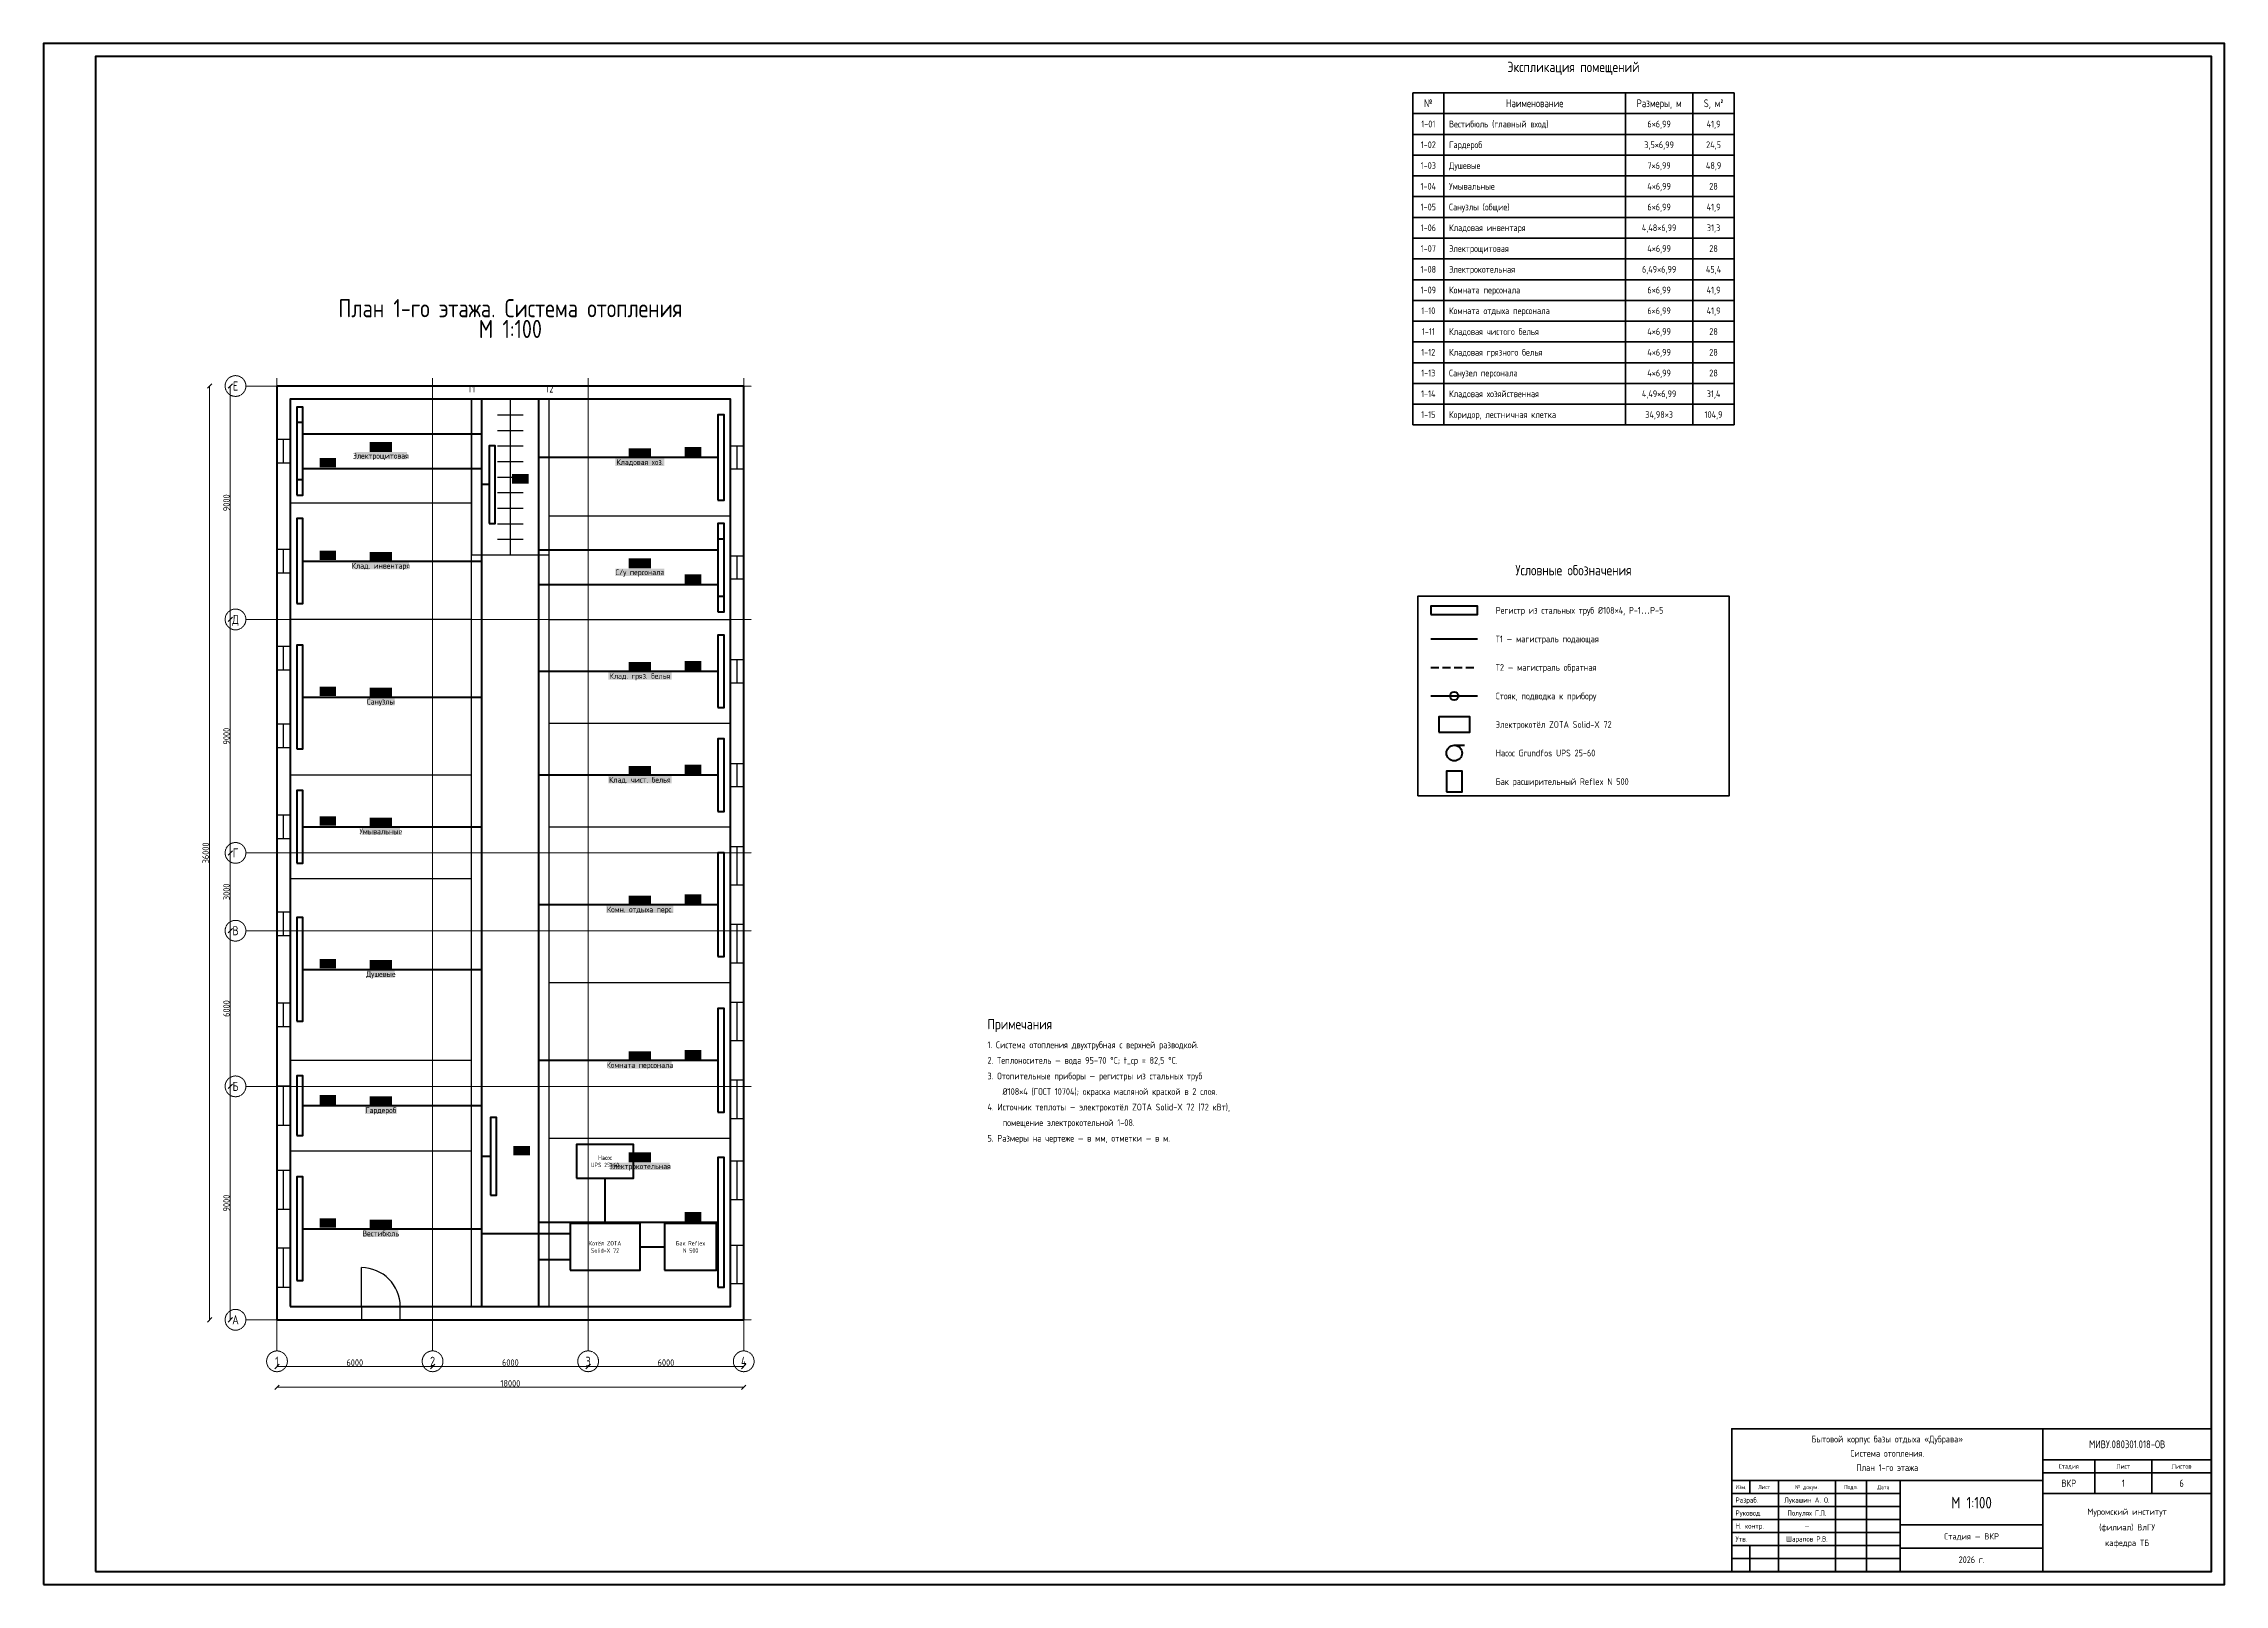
# Model space of a CAD drawing. Header units: millimetres. Extents: x 0 to 84100, y 0 to 59400.
import ezdxf
from ezdxf.enums import TextEntityAlignment as Align

# ---------------------------------------------------------------- set-up
doc = ezdxf.new("R2010")
doc.units = ezdxf.units.MM
doc.linetypes.add('DASHDOT', pattern=[3.556, 2.54, -0.508, 0, -0.508])
doc.linetypes.add('DASHED', pattern=[1.524, 1.27, -0.254])
for name, color, linetype, lineweight in [('DVERI', 3, 'CONTINUOUS', 25), ('OKNA', 5, 'CONTINUOUS', 25), ('OSI', 8, 'DASHDOT', 18), ('OTOP', 1, 'CONTINUOUS', 50), ('OTOP2', 1, 'DASHED', 50), ('OTOP_TXT', 1, 'CONTINUOUS', 18), ('PEREG', 7, 'CONTINUOUS', 30), ('RAMKA', 7, 'CONTINUOUS', 35), ('RAMKA_T', 7, 'CONTINUOUS', 100), ('RAZMER', 8, 'CONTINUOUS', 18), ('STENY', 7, 'CONTINUOUS', 60), ('TEXT', 7, 'CONTINUOUS', 25)]:
    doc.layers.add(name, color=color, linetype=linetype, lineweight=lineweight)
doc.styles.add('GOST', font='gost_type_b.ttf')

msp = doc.modelspace()

# ---------------------------------------------------------------- linework, layer by layer
at = {"layer": 'DVERI'}
msp.add_line((12255, 10710), (12255, 12210), dxfattribs=at)
msp.add_lwpolyline([(12255, 10200), (13755, 10200), (13755, 10710), (12255, 10710), (12255, 10200)], dxfattribs=at)
msp.add_arc((12255, 10710), 1500, 0, 90, dxfattribs=at)
at = {"layer": 'OKNA'}
for p, q in [((9255, 43240), (9255, 44140)), ((26745, 42995), (26745, 43895)), ((9255, 39000), (9255, 39900)), ((26745, 38750), (26745, 39650)), ((9255, 35260), (9255, 36160)), ((26745, 34750), (26745, 35650)), ((9255, 32260), (9255, 33160)), ((26745, 30750), (26745, 31650)), ((9255, 28760), (9255, 29660)), ((26745, 26950), (26745, 28450)), ((9255, 25010), (9255, 25910)), ((26745, 23950), (26745, 25450)), ((9255, 21510), (9255, 22410)), ((26745, 20950), (26745, 22450)), ((26745, 17950), (26745, 19450)), ((9255, 17710), (9255, 19210)), ((26745, 14828), (26745, 16328)), ((9255, 14460), (9255, 15960)), ((9255, 11460), (9255, 12960)), ((26745, 11582), (26745, 13082))]:
    msp.add_line(p, q, dxfattribs=at)
for points in [[(9000, 43240), (9510, 43240), (9510, 44140), (9000, 44140), (9000, 43240)], [(27000, 42995), (26490, 42995), (26490, 43895), (27000, 43895), (27000, 42995)], [(9000, 39000), (9510, 39000), (9510, 39900), (9000, 39900), (9000, 39000)], [(27000, 38750), (26490, 38750), (26490, 39650), (27000, 39650), (27000, 38750)], [(9000, 35260), (9510, 35260), (9510, 36160), (9000, 36160), (9000, 35260)], [(27000, 34750), (26490, 34750), (26490, 35650), (27000, 35650), (27000, 34750)], [(9000, 32260), (9510, 32260), (9510, 33160), (9000, 33160), (9000, 32260)], [(27000, 30750), (26490, 30750), (26490, 31650), (27000, 31650), (27000, 30750)], [(9000, 28760), (9510, 28760), (9510, 29660), (9000, 29660), (9000, 28760)], [(27000, 26950), (26490, 26950), (26490, 28450), (27000, 28450), (27000, 26950)], [(9000, 25010), (9510, 25010), (9510, 25910), (9000, 25910), (9000, 25010)], [(27000, 23950), (26490, 23950), (26490, 25450), (27000, 25450), (27000, 23950)], [(9000, 21510), (9510, 21510), (9510, 22410), (9000, 22410), (9000, 21510)], [(27000, 20950), (26490, 20950), (26490, 22450), (27000, 22450), (27000, 20950)], [(27000, 17950), (26490, 17950), (26490, 19450), (27000, 19450), (27000, 17950)], [(9000, 17710), (9510, 17710), (9510, 19210), (9000, 19210), (9000, 17710)], [(27000, 14828), (26490, 14828), (26490, 16328), (27000, 16328), (27000, 14828)], [(9000, 14460), (9510, 14460), (9510, 15960), (9000, 15960), (9000, 14460)], [(9000, 11460), (9510, 11460), (9510, 12960), (9000, 12960), (9000, 11460)], [(27000, 11582), (26490, 11582), (26490, 13082), (27000, 13082), (27000, 11582)]]:
    msp.add_lwpolyline(points, dxfattribs=at)
at = {"layer": 'OSI'}
for p, q in [((9000, 9000), (9000, 46500)), ((15000, 9000), (15000, 46500)), ((21000, 9000), (21000, 46500)), ((27000, 9000), (27000, 46500)), ((7800, 46200), (27300, 46200)), ((7800, 37200), (27300, 37200)), ((7800, 28200), (27300, 28200)), ((7800, 25200), (27300, 25200)), ((7800, 19200), (27300, 19200)), ((7800, 10200), (27300, 10200))]:
    msp.add_line(p, q, dxfattribs=at)
for centre in [(7400, 46200), (7400, 37200), (7400, 28200), (7400, 25200), (7400, 19200), (7400, 10200), (9000, 8600), (15000, 8600), (21000, 8600), (27000, 8600)]:
    msp.add_circle(centre, 400, dxfattribs=at)
at = {"layer": 'OTOP'}
for p, q in [((16900, 10710), (16900, 45690)), ((10000, 44357), (16900, 44357)), ((10000, 43023), (16900, 43023)), ((26000, 43445), (19100, 43445)), ((17180, 42400), (16900, 42400)), ((26000, 39867), (19100, 39867)), ((10000, 39450), (16900, 39450)), ((26000, 38533), (19100, 38533)), ((53500, 36450), (55300, 36450)), ((53500, 35350), (53800, 35350)), ((53950, 35350), (54250, 35350)), ((54400, 35350), (54700, 35350)), ((54850, 35350), (55150, 35350)), ((26000, 35200), (19100, 35200)), ((10000, 34210), (16900, 34210)), ((53500, 34250), (55300, 34250)), ((54400, 32350), (54800, 32350)), ((26000, 31200), (19100, 31200)), ((10000, 29210), (16900, 29210)), ((26000, 26200), (19100, 26200)), ((10000, 23710), (16900, 23710)), ((26000, 20200), (19100, 20200)), ((10000, 18460), (16900, 18460)), ((17230, 16500), (16900, 16500)), ((21650, 13910), (21650, 15660)), ((10000, 13710), (16900, 13710)), ((20300, 13510), (16900, 13510)), ((26000, 13955), (19100, 13955)), ((23000, 13010), (23950, 13010))]:
    msp.add_line(p, q, dxfattribs=at)
for points in [[(9760, 42590), (10000, 42590), (10000, 45390), (9760, 45390), (9760, 42590)], [(9760, 41990), (10000, 41990), (10000, 44790), (9760, 44790), (9760, 41990)], [(26000, 41800), (26240, 41800), (26240, 45090), (26000, 45090), (26000, 41800)], [(17180, 40900), (17420, 40900), (17420, 43900), (17180, 43900), (17180, 40900)], [(9760, 37810), (10000, 37810), (10000, 41090), (9760, 41090), (9760, 37810)], [(26000, 38100), (26240, 38100), (26240, 40900), (26000, 40900), (26000, 38100)], [(26000, 37500), (26240, 37500), (26240, 40300), (26000, 40300), (26000, 37500)], [(53500, 37390), (55300, 37390), (55300, 37710), (53500, 37710), (53500, 37390)], [(9760, 32210), (10000, 32210), (10000, 36210), (9760, 36210), (9760, 32210)], [(26000, 33800), (26240, 33800), (26240, 36600), (26000, 36600), (26000, 33800)], [(53800, 32850), (55000, 32850), (55000, 33450), (53800, 33450), (53800, 32850)], [(26000, 29800), (26240, 29800), (26240, 32600), (26000, 32600), (26000, 29800)], [(54100, 30550), (54700, 30550), (54700, 31350), (54100, 31350), (54100, 30550)], [(9760, 27810), (10000, 27810), (10000, 30610), (9760, 30610), (9760, 27810)], [(26000, 24200), (26240, 24200), (26240, 28200), (26000, 28200), (26000, 24200)], [(9760, 21710), (10000, 21710), (10000, 25710), (9760, 25710), (9760, 21710)], [(26000, 18200), (26240, 18200), (26240, 22200), (26000, 22200), (26000, 18200)], [(9760, 17310), (10000, 17310), (10000, 19610), (9760, 19610), (9760, 17310)], [(17230, 15000), (17470, 15000), (17470, 18000), (17230, 18000), (17230, 15000)], [(20550, 15660), (22750, 15660), (22750, 16960), (20550, 16960), (20550, 15660)], [(26000, 11455), (26240, 11455), (26240, 16455), (26000, 16455), (26000, 11455)], [(9760, 11710), (10000, 11710), (10000, 15710), (9760, 15710), (9760, 11710)], [(20300, 12110), (23000, 12110), (23000, 13910), (20300, 13910), (20300, 12110)], [(23950, 12110), (25950, 12110), (25950, 13910), (23950, 13910), (23950, 12110)]]:
    msp.add_lwpolyline(points, dxfattribs=at)
for centre, radius in [((54400, 34250), 160), ((54400, 32050), 300)]:
    msp.add_circle(centre, radius, dxfattribs=at)
at = {"layer": 'OTOP2'}
for p, q in [((19100, 10710), (19100, 45690)), ((20300, 12510), (19100, 12510))]:
    msp.add_line(p, q, dxfattribs=at)
at = {"layer": 'OTOP_TXT', "true_color": 0xffffff}
for points in [[(24719, 43483), (25360, 43483), (24719, 43847), (25360, 43847)], [(10640, 43061), (11281, 43061), (10640, 43425), (11281, 43425)], [(18060, 42438), (18701, 42438), (18060, 42802), (18701, 42802)], [(10640, 39488), (11281, 39488), (10640, 39852), (11281, 39852)], [(24719, 38571), (25360, 38571), (24719, 38935), (25360, 38935)], [(24719, 35238), (25360, 35238), (24719, 35602), (25360, 35602)], [(10640, 34248), (11281, 34248), (10640, 34612), (11281, 34612)], [(24719, 31238), (25360, 31238), (24719, 31602), (25360, 31602)], [(10640, 29248), (11281, 29248), (10640, 29612), (11281, 29612)], [(24719, 26238), (25360, 26238), (24719, 26602), (25360, 26602)], [(10640, 23748), (11281, 23748), (10640, 24112), (11281, 24112)], [(24719, 20238), (25360, 20238), (24719, 20602), (25360, 20602)], [(10640, 18498), (11281, 18498), (10640, 18862), (11281, 18862)], [(18110, 16538), (18751, 16538), (18110, 16902), (18751, 16902)], [(24719, 13993), (25360, 13993), (24719, 14357), (25360, 14357)], [(10640, 13748), (11281, 13748), (10640, 14112), (11281, 14112)]]:
    msp.add_solid(points, dxfattribs=at)
at = {"layer": 'PEREG'}
for p, q in [((9510, 45690), (16500, 45690)), ((16500, 10710), (16500, 45690)), ((18000, 39690), (18000, 45690)), ((19500, 10710), (19500, 45690)), ((19500, 45690), (26490, 45690)), ((17500, 45090), (18500, 45090)), ((17500, 44490), (18500, 44490)), ((17500, 43890), (18500, 43890)), ((17500, 43290), (18500, 43290)), ((17500, 42690), (18500, 42690)), ((17500, 42090), (18500, 42090)), ((9510, 41690), (16500, 41690)), ((17500, 41490), (18500, 41490)), ((17500, 40890), (18500, 40890)), ((19500, 41200), (26490, 41200)), ((17500, 40290), (18500, 40290)), ((9510, 37210), (16500, 37210)), ((19500, 37200), (26490, 37200)), ((19500, 33200), (26490, 33200)), ((9510, 31210), (16500, 31210)), ((19500, 29200), (26490, 29200)), ((9510, 27210), (16500, 27210)), ((19500, 23200), (26490, 23200)), ((9510, 20210), (16500, 20210)), ((19500, 17200), (26490, 17200)), ((9510, 16710), (16500, 16710))]:
    msp.add_line(p, q, dxfattribs=at)
msp.add_lwpolyline([(16500, 39690), (19500, 39690), (19500, 45690), (16500, 45690), (16500, 39690)], dxfattribs=at)
at = {"layer": 'RAMKA'}
for p, q in [((52800, 57500), (65200, 57500)), ((52800, 57500), (52800, 44700)), ((54000, 57500), (54000, 44700)), ((61000, 57500), (61000, 44700)), ((63600, 57500), (63600, 44700)), ((65200, 57500), (65200, 44700)), ((52800, 56700), (65200, 56700)), ((52800, 55900), (65200, 55900)), ((52800, 55100), (65200, 55100)), ((52800, 54300), (65200, 54300)), ((52800, 53500), (65200, 53500)), ((52800, 52700), (65200, 52700)), ((52800, 51900), (65200, 51900)), ((52800, 51100), (65200, 51100)), ((52800, 50300), (65200, 50300)), ((52800, 49500), (65200, 49500)), ((52800, 48700), (65200, 48700)), ((52800, 47900), (65200, 47900)), ((52800, 47100), (65200, 47100)), ((52800, 46300), (65200, 46300)), ((52800, 45500), (65200, 45500)), ((52800, 44700), (65200, 44700))]:
    msp.add_line(p, q, dxfattribs=at)
for points in [[(53000, 30400), (65000, 30400), (65000, 38100), (53000, 38100), (53000, 30400)], [(65100, 500), (83600, 500), (83600, 6000), (65100, 6000), (65100, 500)], [(65100, 4000), (77100, 4000), (77100, 6000), (65100, 6000), (65100, 4000)], [(77100, 4800), (83600, 4800), (83600, 6000), (77100, 6000), (77100, 4800)], [(77100, 4300), (79100, 4300), (79100, 4800), (77100, 4800), (77100, 4300)], [(77100, 3500), (79100, 3500), (79100, 4300), (77100, 4300), (77100, 3500)], [(79100, 4300), (81300, 4300), (81300, 4800), (79100, 4800), (79100, 4300)], [(79100, 3500), (81300, 3500), (81300, 4300), (79100, 4300), (79100, 3500)], [(81300, 4300), (83600, 4300), (83600, 4800), (81300, 4800), (81300, 4300)], [(81300, 3500), (83600, 3500), (83600, 4300), (81300, 4300), (81300, 3500)], [(65100, 3500), (65800, 3500), (65800, 4000), (65100, 4000), (65100, 3500)], [(65100, 3000), (66900, 3000), (66900, 3500), (65100, 3500), (65100, 3000)], [(65800, 3500), (66900, 3500), (66900, 4000), (65800, 4000), (65800, 3500)], [(66900, 3500), (69100, 3500), (69100, 4000), (66900, 4000), (66900, 3500)], [(66900, 3000), (69100, 3000), (69100, 3500), (66900, 3500), (66900, 3000)], [(69100, 3500), (70300, 3500), (70300, 4000), (69100, 4000), (69100, 3500)], [(69100, 3000), (70300, 3000), (70300, 3500), (69100, 3500), (69100, 3000)], [(70300, 3500), (71600, 3500), (71600, 4000), (70300, 4000), (70300, 3500)], [(70300, 3000), (71600, 3000), (71600, 3500), (70300, 3500), (70300, 3000)], [(71600, 2300), (77100, 2300), (77100, 4000), (71600, 4000), (71600, 2300)], [(77100, 500), (83600, 500), (83600, 3500), (77100, 3500), (77100, 500)], [(65100, 2500), (66900, 2500), (66900, 3000), (65100, 3000), (65100, 2500)], [(66900, 2500), (69100, 2500), (69100, 3000), (66900, 3000), (66900, 2500)], [(69100, 2500), (70300, 2500), (70300, 3000), (69100, 3000), (69100, 2500)], [(70300, 2500), (71600, 2500), (71600, 3000), (70300, 3000), (70300, 2500)], [(65100, 2000), (66900, 2000), (66900, 2500), (65100, 2500), (65100, 2000)], [(65100, 1500), (66900, 1500), (66900, 2000), (65100, 2000), (65100, 1500)], [(66900, 2000), (69100, 2000), (69100, 2500), (66900, 2500), (66900, 2000)], [(66900, 1500), (69100, 1500), (69100, 2000), (66900, 2000), (66900, 1500)], [(69100, 2000), (70300, 2000), (70300, 2500), (69100, 2500), (69100, 2000)], [(69100, 1500), (70300, 1500), (70300, 2000), (69100, 2000), (69100, 1500)], [(70300, 2000), (71600, 2000), (71600, 2500), (70300, 2500), (70300, 2000)], [(70300, 1500), (71600, 1500), (71600, 2000), (70300, 2000), (70300, 1500)], [(71600, 1400), (77100, 1400), (77100, 2300), (71600, 2300), (71600, 1400)], [(65100, 1000), (65800, 1000), (65800, 1500), (65100, 1500), (65100, 1000)], [(65100, 500), (65800, 500), (65800, 1000), (65100, 1000), (65100, 500)], [(65800, 1000), (66900, 1000), (66900, 1500), (65800, 1500), (65800, 1000)], [(65800, 500), (66900, 500), (66900, 1000), (65800, 1000), (65800, 500)], [(66900, 1000), (69100, 1000), (69100, 1500), (66900, 1500), (66900, 1000)], [(66900, 500), (69100, 500), (69100, 1000), (66900, 1000), (66900, 500)], [(69100, 1000), (70300, 1000), (70300, 1500), (69100, 1500), (69100, 1000)], [(69100, 500), (70300, 500), (70300, 1000), (69100, 1000), (69100, 500)], [(70300, 1000), (71600, 1000), (71600, 1500), (70300, 1500), (70300, 1000)], [(70300, 500), (71600, 500), (71600, 1000), (70300, 1000), (70300, 500)], [(71600, 500), (77100, 500), (77100, 1400), (71600, 1400), (71600, 500)]]:
    msp.add_lwpolyline(points, dxfattribs=at)
at = {"layer": 'RAMKA_T'}
for points in [[(0, 0), (84100, 0), (84100, 59400), (0, 59400), (0, 0)], [(2000, 500), (83600, 500), (83600, 58900), (2000, 58900), (2000, 500)]]:
    msp.add_lwpolyline(points, dxfattribs=at)
at = {"layer": 'RAZMER'}
for p, q in [((6315, 46115), (6485, 46285)), ((7115, 46115), (7285, 46285)), ((6400, 10200), (6400, 46200)), ((7200, 10200), (7200, 46200)), ((7115, 37115), (7285, 37285)), ((7115, 28115), (7285, 28285)), ((7115, 25115), (7285, 25285)), ((7115, 19115), (7285, 19285)), ((6315, 10115), (6485, 10285)), ((7115, 10115), (7285, 10285)), ((8915, 8315), (9085, 8485)), ((14915, 8315), (15085, 8485)), ((20915, 8315), (21085, 8485)), ((26915, 8315), (27085, 8485)), ((8915, 7515), (9085, 7685)), ((9000, 8400), (27000, 8400)), ((9000, 7600), (27000, 7600)), ((26915, 7515), (27085, 7685))]:
    msp.add_line(p, q, dxfattribs=at)
at = {"layer": 'STENY'}
for points in [[(9000, 10200), (27000, 10200), (27000, 46200), (9000, 46200), (9000, 10200)], [(9510, 10710), (26490, 10710), (26490, 45690), (9510, 45690), (9510, 10710)]]:
    msp.add_lwpolyline(points, dxfattribs=at)
at = {"layer": 'TEXT', "true_color": 0xffffff}
for points in [[(12573, 43655), (13437, 43655), (12573, 44045), (13437, 44045)], [(22563, 43410), (23427, 43410), (22563, 43800), (23427, 43800)], [(11990, 43367), (14020, 43367), (11990, 43653), (14020, 43653)], [(22048, 43122), (23942, 43122), (22048, 43408), (23942, 43408)], [(12573, 39415), (13437, 39415), (12573, 39805), (13437, 39805)], [(22563, 39165), (23427, 39165), (22563, 39555), (23427, 39555)], [(11922, 39127), (14088, 39127), (11922, 39413), (14088, 39413)], [(22048, 38877), (23942, 38877), (22048, 39163), (23942, 39163)], [(22563, 35165), (23427, 35165), (22563, 35555), (23427, 35555)], [(12573, 34175), (13437, 34175), (12573, 34565), (13437, 34565)], [(21776, 34877), (24214, 34877), (21776, 35163), (24214, 35163)], [(12468, 33887), (13542, 33887), (12468, 34173), (13542, 34173)], [(21776, 30877), (24214, 30877), (21776, 31163), (24214, 31163)], [(22563, 31165), (23427, 31165), (22563, 31555), (23427, 31555)], [(12573, 29175), (13437, 29175), (12573, 29565), (13437, 29565)], [(12263, 28887), (13747, 28887), (12263, 29173), (13747, 29173)], [(21707, 25877), (24283, 25877), (21707, 26163), (24283, 26163)], [(22563, 26165), (23427, 26165), (22563, 26555), (23427, 26555)], [(12468, 23387), (13542, 23387), (12468, 23673), (13542, 23673)], [(12573, 23675), (13437, 23675), (12573, 24065), (13437, 24065)], [(22563, 20165), (23427, 20165), (22563, 20555), (23427, 20555)], [(21776, 19877), (24214, 19877), (21776, 20163), (24214, 20163)], [(12573, 18425), (13437, 18425), (12573, 18815), (13437, 18815)], [(12399, 18137), (13611, 18137), (12399, 18423), (13611, 18423)], [(21844, 15977), (24146, 15977), (21844, 16263), (24146, 16263)], [(22563, 16265), (23427, 16265), (22563, 16655), (23427, 16655)], [(12331, 13387), (13679, 13387), (12331, 13673), (13679, 13673)], [(12573, 13675), (13437, 13675), (12573, 14065), (13437, 14065)]]:
    msp.add_solid(points, dxfattribs=at)

# ---------------------------------------------------------------- texts
at = {"layer": 'OTOP_TXT', "style": 'GOST'}
for s, height, p in [('Т1', 280, (16500, 46090)), ('Т2', 280, (19500, 46090)), ('UPS 25-60', 170, (21650, 16170)), ('Насос', 170, (21650, 16450)), ('Котёл ZOTA', 170, (21650, 13150)), ('Solid-X 72', 170, (21650, 12870)), ('Бак Reflex', 170, (24950, 13150)), ('N 500', 170, (24950, 12870))]:
    msp.add_text(s, height=height, dxfattribs=at).set_placement(p, align=Align.MIDDLE_CENTER)
for s, p in [('Р-4', (25300, 43665)), ('Р-2', (25300, 38753)), ('Р-2', (25300, 35420)), ('Р-2', (25300, 31420)), ('Р-3', (25300, 26420)), ('Р-3', (25300, 20420)), ('Р-5', (25300, 14175))]:
    msp.add_text(s, height=280, dxfattribs=at).set_placement(p, align=Align.MIDDLE_RIGHT)
for s, p in [('Р-1', (10700, 43243)), ('Р-1', (18120, 42620)), ('Р-4', (10700, 39670)), ('Р-3', (10700, 34430)), ('Р-2', (10700, 29430)), ('Р-4', (10700, 23930)), ('Р-1', (10700, 18680)), ('Р-1', (18170, 16720)), ('Р-4', (10700, 13930))]:
    msp.add_text(s, height=280, dxfattribs=at).set_placement(p, align=Align.MIDDLE_LEFT)
at = {"layer": 'RAMKA', "style": 'GOST'}
for s, height, p in [('Бытовой корпус базы отдыха «Дубрава»', 260, (71100, 5600)), ('Система отопления.', 260, (71100, 5050)), ('МИВУ.080301.018-ОВ', 300, (80350, 5400)), ('План 1-го этажа', 260, (71100, 4500)), ('Стадия', 180, (78100, 4550)), ('Лист', 180, (80200, 4550)), ('Листов', 180, (82450, 4550)), ('Изм.', 160, (65450, 3750)), ('Лист', 160, (66350, 3750)), ('№ докум.', 160, (68000, 3750)), ('Подп.', 160, (69700, 3750)), ('Дата', 160, (70950, 3750)), ('М 1:100', 450, (74350, 3150)), ('ВКР', 280, (78100, 3900)), ('1', 280, (80200, 3900)), ('6', 280, (82450, 3900)), ('Лукашин А. О.', 200, (68000, 3250)), ('Полулях Г.Л.', 200, (68000, 2750)), ('Муромский институт', 240, (80350, 2800)), ('Шарапов Р.В.', 200, (68000, 1750)), ('—', 200, (68000, 2250)), ('Стадия — ВКР', 240, (74350, 1850)), ('(филиал) ВлГУ', 240, (80350, 2200)), ('кафедра ТБ', 240, (80350, 1600)), ('2026 г.', 260, (74350, 950))]:
    msp.add_text(s, height=height, dxfattribs=at).set_placement(p, align=Align.MIDDLE_CENTER)
for s, p in [('Разраб.', (65250, 3250)), ('Руковод.', (65250, 2750)), ('Утв.', (65250, 1750)), ('Н. контр.', (65250, 2250))]:
    msp.add_text(s, height=200, dxfattribs=at).set_placement(p, align=Align.MIDDLE_LEFT)
at = {"layer": 'RAZMER', "style": 'GOST'}
for s, p in [('9000', (7050, 41700)), ('9000', (7050, 32700)), ('36000', (6250, 28200)), ('3000', (7050, 26700)), ('6000', (7050, 22200)), ('9000', (7050, 14700))]:
    msp.add_text(s, height=250, rotation=90, dxfattribs=at).set_placement(p, align=Align.MIDDLE_CENTER)
for s, p in [('6000', (12000, 8550)), ('6000', (18000, 8550)), ('6000', (24000, 8550)), ('18000', (18000, 7750))]:
    msp.add_text(s, height=250, dxfattribs=at).set_placement(p, align=Align.MIDDLE_CENTER)
at = {"layer": 'TEXT', "style": 'GOST'}
for s, height, p in [('Экспликация помещений', 400, (59000, 58500)), ('№', 300, (53400, 57100)), ('Наименование', 300, (57500, 57100)), ('Размеры, м', 300, (62300, 57100)), ('S, м²', 300, (64400, 57100)), ('1-01', 260, (53400, 56300)), ('6×6,99', 260, (62300, 56300)), ('41,9', 260, (64400, 56300)), ('1-02', 260, (53400, 55500)), ('3,5×6,99', 260, (62300, 55500)), ('24,5', 260, (64400, 55500)), ('1-03', 260, (53400, 54700)), ('7×6,99', 260, (62300, 54700)), ('48,9', 260, (64400, 54700)), ('1-04', 260, (53400, 53900)), ('4×6,99', 260, (62300, 53900)), ('28', 260, (64400, 53900)), ('1-05', 260, (53400, 53100)), ('6×6,99', 260, (62300, 53100)), ('41,9', 260, (64400, 53100)), ('1-06', 260, (53400, 52300)), ('4,48×6,99', 260, (62300, 52300)), ('31,3', 260, (64400, 52300)), ('1-07', 260, (53400, 51500)), ('4×6,99', 260, (62300, 51500)), ('28', 260, (64400, 51500)), ('1-08', 260, (53400, 50700)), ('6,49×6,99', 260, (62300, 50700)), ('45,4', 260, (64400, 50700)), ('1-09', 260, (53400, 49900)), ('6×6,99', 260, (62300, 49900)), ('41,9', 260, (64400, 49900)), ('План 1-го этажа. Система отопления', 700, (18000, 49200)), ('1-10', 260, (53400, 49100)), ('6×6,99', 260, (62300, 49100)), ('41,9', 260, (64400, 49100)), ('М 1:100', 700, (18000, 48400)), ('1-11', 260, (53400, 48300)), ('4×6,99', 260, (62300, 48300)), ('28', 260, (64400, 48300)), ('1-12', 260, (53400, 47500)), ('4×6,99', 260, (62300, 47500)), ('28', 260, (64400, 47500)), ('Е', 350, (7400, 46200)), ('1-13', 260, (53400, 46700)), ('4×6,99', 260, (62300, 46700)), ('28', 260, (64400, 46700)), ('1-14', 260, (53400, 45900)), ('4,49×6,99', 260, (62300, 45900)), ('31,4', 260, (64400, 45900)), ('1-15', 260, (53400, 45100)), ('34,98×3', 260, (62300, 45100)), ('104,9', 260, (64400, 45100)), ('1-07', 300, (13005, 43850)), ('1-14', 300, (22995, 43605)), ('Электрощитовая', 220, (13005, 43510)), ('Кладовая хоз.', 220, (22995, 43265)), ('1-06', 300, (13005, 39610)), ('Клад. инвентаря', 220, (13005, 39270)), ('С/у персонала', 220, (22995, 39020)), ('1-13', 300, (22995, 39360)), ('Условные обозначения', 400, (59000, 39100)), ('Д', 350, (7400, 37200)), ('1-12', 300, (22995, 35360)), ('1-05', 300, (13005, 34370)), ('Клад. гряз. белья', 220, (22995, 35020)), ('Санузлы', 220, (13005, 34030)), ('Клад. чист. белья', 220, (22995, 31020)), ('1-11', 300, (22995, 31360)), ('1-04', 300, (13005, 29370)), ('Умывальные', 220, (13005, 29030)), ('Г', 350, (7400, 28200)), ('Комн. отдыха перс.', 220, (22995, 26020)), ('1-10', 300, (22995, 26360)), ('В', 350, (7400, 25200)), ('Душевые', 220, (13005, 23530)), ('1-03', 300, (13005, 23870)), ('1-09', 300, (22995, 20360)), ('Б', 350, (7400, 19200)), ('Комната персонала', 220, (22995, 20020)), ('1-02', 300, (13005, 18620)), ('Гардероб', 220, (13005, 18280)), ('Электрокотельная', 220, (22995, 16120)), ('1-08', 300, (22995, 16460)), ('Вестибюль', 220, (13005, 13530)), ('1-01', 300, (13005, 13870)), ('А', 350, (7400, 10200)), ('1', 350, (9000, 8600)), ('2', 350, (15000, 8600)), ('3', 350, (21000, 8600)), ('4', 350, (27000, 8600))]:
    msp.add_text(s, height=height, dxfattribs=at).set_placement(p, align=Align.MIDDLE_CENTER)
for s, height, p in [('Вестибюль (главный вход)', 260, (54200, 56300)), ('Гардероб', 260, (54200, 55500)), ('Душевые', 260, (54200, 54700)), ('Умывальные', 260, (54200, 53900)), ('Санузлы (общие)', 260, (54200, 53100)), ('Кладовая инвентаря', 260, (54200, 52300)), ('Электрощитовая', 260, (54200, 51500)), ('Электрокотельная', 260, (54200, 50700)), ('Комната персонала', 260, (54200, 49900)), ('Комната отдыха персонала', 260, (54200, 49100)), ('Кладовая чистого белья', 260, (54200, 48300)), ('Кладовая грязного белья', 260, (54200, 47500)), ('Санузел персонала', 260, (54200, 46700)), ('Кладовая хозяйственная', 260, (54200, 45900)), ('Коридор, лестничная клетка', 260, (54200, 45100)), ('Регистр из стальных труб Ø108×4, Р-1…Р-5', 260, (56000, 37550)), ('Т1 — магистраль подающая', 260, (56000, 36450)), ('Т2 — магистраль обратная', 260, (56000, 35350)), ('Стояк, подводка к прибору', 260, (56000, 34250)), ('Электрокотёл ZOTA Solid-X 72', 260, (56000, 33150)), ('Насос Grundfos UPS 25-60', 260, (56000, 32050)), ('Бак расширительный Reflex N 500', 260, (56000, 30950)), ('Примечания', 400, (36400, 21600)), ('1. Система отопления двухтрубная с верхней разводкой.', 260, (36400, 20800)), ('2. Теплоноситель — вода 95–70 °C; t_ср = 82,5 °C.', 260, (36400, 20200)), ('3. Отопительные приборы — регистры из стальных труб', 260, (36400, 19600)), ('4. Источник теплоты — электрокотёл ZOTA Solid-X 72 (72 кВт),', 260, (36400, 18400)), ('    Ø108×4 (ГОСТ 10704); окраска масляной краской в 2 слоя.', 260, (36400, 19000)), ('    помещение электрокотельной 1-08.', 260, (36400, 17800)), ('5. Размеры на чертеже — в мм, отметки — в м.', 260, (36400, 17200))]:
    msp.add_text(s, height=height, dxfattribs=at).set_placement(p, align=Align.MIDDLE_LEFT)

doc.saveas('drawing.dxf')
